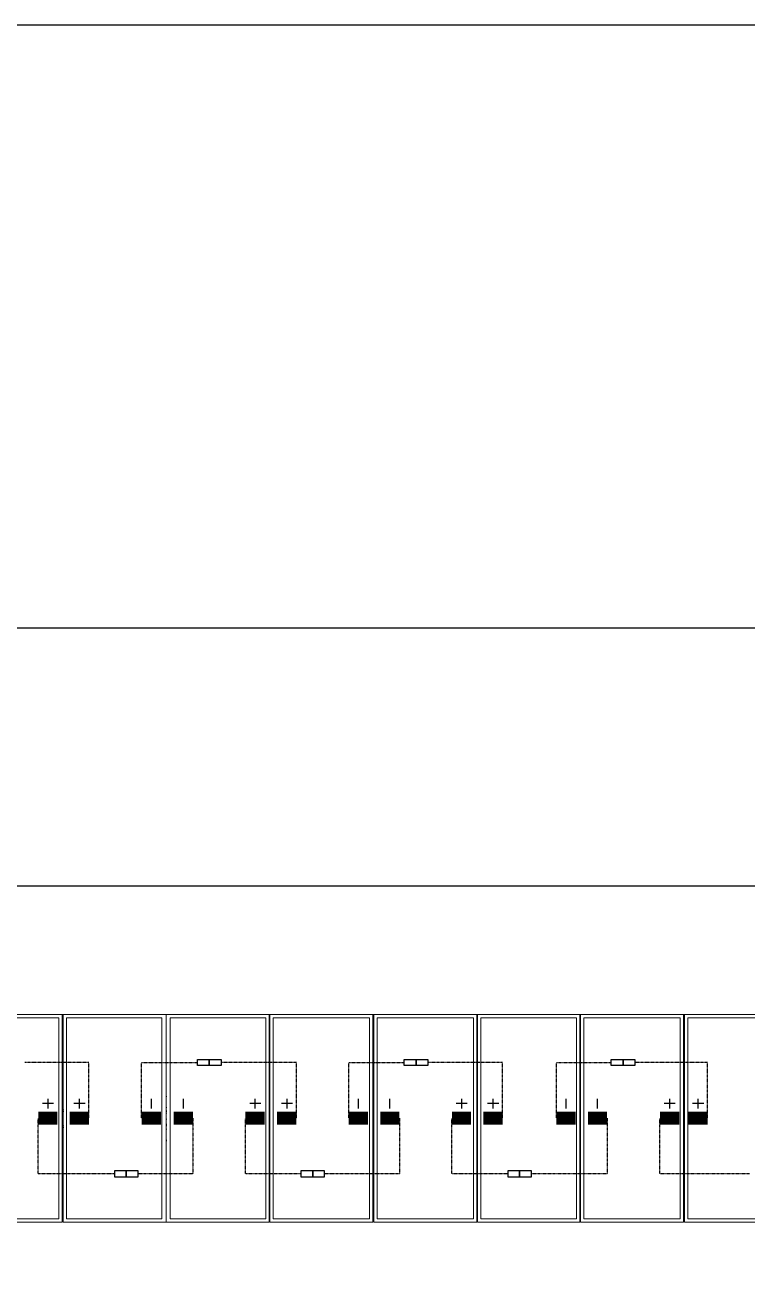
# Model space of a CAD drawing. Header units: feet. Extents: x -12372 to 90117, y -14865 to 4121.
# Drawn here: x 5059.5 to 5338.8, y 3641.5 to 4121 of the extents above; entities that cross this region are included whole.
import ezdxf

# ---------------------------------------------------------------- set-up
doc = ezdxf.new("R2010")
doc.units = ezdxf.units.FT
doc.header["$MEASUREMENT"] = 0
doc.linetypes.add('HIDDEN', pattern=[0.375, 0.25, -0.125])
for name, color, linetype in [('E-HARN-COMP', 8, 'Continuous'), ('E-TRNK-CABL-NEG', 6, 'HIDDEN'), ('E-TRUNK-CABLE-POS', 6, 'HIDDEN'), ('G-ANNO-TEXT', 1, 'Continuous'), ('Polarity-Text', 7, 'Continuous')]:
    doc.layers.add(name, color=color, linetype=linetype)

# ---------------------------------------------------------------- blocks, each defined once
blk = doc.blocks.new('A$C47dfd34d')
at = {"lineweight": 5}
for points in [[(4.1282, 0.4133), (4.1282, 0), (4.3332, 0), (4.3332, 0.4133)], [(4.3265, 0.4067), (4.3265, 0.0067), (4.1348, 0.0067), (4.1348, 0.4067)], [(4.3348, 0.4133), (4.3348, 0), (4.5398, 0), (4.5398, 0.4133)], [(4.3348, 0), (4.3348, 0.4133)], [(4.5315, 0.4067), (4.5315, 0.0067), (4.3415, 0.0067), (4.3415, 0.4067)], [(4.3415, 0.0067), (4.3415, 0.4067)], [(4.7448, 0.4133), (4.7448, 0), (4.5398, 0), (4.5398, 0.4133)], [(4.5481, 0.4067), (4.7381, 0.4067), (4.7381, 0.0067), (4.5481, 0.0067)], [(4.7465, 0.4133), (4.9515, 0.4133), (4.9515, 0), (4.7465, 0)], [(4.7531, 0.4067), (4.7531, 0.0067), (4.9448, 0.0067), (4.9448, 0.4067)], [(4.9531, 0.4133), (5.1581, 0.4133), (5.1581, 0), (4.9531, 0)], [(4.9598, 0.4067), (4.9598, 0.0067), (5.1515, 0.0067), (5.1515, 0.4067)], [(5.1598, 0), (5.3631, 0), (5.3631, 0.4133), (5.1598, 0.4133)], [(5.1665, 0.0067), (5.3564, 0.0067), (5.3564, 0.4067), (5.1665, 0.4067)], [(5.3648, 0.4133), (5.3648, 0), (5.5698, 0), (5.5698, 0.4133)], [(5.5631, 0.4067), (5.5631, 0.0067), (5.3714, 0.0067), (5.3714, 0.4067)], [(5.7764, 0.4133), (5.5714, 0.4133), (5.5714, 0), (5.7764, 0)], [(5.5781, 0.0067), (5.7698, 0.0067), (5.7698, 0.4067), (5.5781, 0.4067)], [(4.3348, 0.25), (4.3332, 0.25)], [(4.5415, 0.25), (4.5398, 0.25)], [(4.7465, 0.25), (4.7448, 0.25)], [(4.9531, 0.25), (4.9515, 0.25)], [(5.1598, 0.25), (5.1581, 0.25)], [(5.3648, 0.25), (5.3631, 0.25)], [(5.5714, 0.25), (5.5698, 0.25)], [(4.3332, 0.22), (4.3348, 0.22), (4.3332, 0.22), (4.3348, 0.22), (4.3348, 0.2217), (4.3332, 0.2217), (4.3348, 0.2217), (4.3348, 0.22)], [(4.3348, 0.2183), (4.3332, 0.2183), (4.3348, 0.2183), (4.3348, 0.22), (4.3365, 0.22), (4.3348, 0.22)], [(4.3348, 0.22), (4.3332, 0.22)], [(4.3348, 0.22), (4.3332, 0.22)], [(4.3332, 0.19), (4.3348, 0.1917), (4.3348, 0.1933), (4.3332, 0.1933), (4.3348, 0.1933), (4.3348, 0.1917)], [(4.3348, 0.1917), (4.3332, 0.1917)], [(4.3348, 0.1917), (4.3332, 0.1917)]]:
    blk.add_lwpolyline(points, close=True, dxfattribs=at)
for points in [[(5.9814, 0.4133), (4.1282, 0.4133)], [(4.3348, 0), (4.3348, 0.4133)], [(4.3415, 0.0067), (4.3415, 0.4067)], [(4.3332, 0.235), (4.3348, 0.2467), (4.3348, 0.2433)], [(4.3332, 0.2283), (4.3348, 0.2283)], [(4.3348, 0.225), (4.3348, 0.2233), (4.3348, 0.2217), (4.3332, 0.2217), (4.3348, 0.2217), (4.3348, 0.22), (4.3332, 0.22), (4.3348, 0.22), (4.3348, 0.2217), (4.3332, 0.2217)], [(4.3332, 0.2217), (4.3348, 0.2217), (4.3348, 0.2233)], [(4.3348, 0.225), (4.3348, 0.2233)], [(4.3348, 0.225), (4.3348, 0.2233), (4.3365, 0.2233)], [(4.3348, 0.2233), (4.3348, 0.2217)], [(4.3348, 0.2233), (4.3365, 0.2233)], [(4.3348, 0.2233), (4.3365, 0.2233)], [(4.5398, 0.235), (4.5398, 0.2467), (4.5398, 0.2433)], [(4.5398, 0.2283), (4.5415, 0.2283)], [(4.7448, 0.235), (4.7465, 0.2467), (4.7465, 0.2433)], [(4.7448, 0.2283), (4.7465, 0.2283)], [(4.9515, 0.235), (4.9531, 0.2467), (4.9531, 0.2433)], [(4.9515, 0.2283), (4.9531, 0.2283)], [(5.1581, 0.2467), (5.1581, 0.2433)], [(5.1598, 0.2467), (5.1581, 0.235)], [(5.1581, 0.2283), (5.1598, 0.2283)], [(5.3631, 0.235), (5.3648, 0.2467), (5.3648, 0.2433)], [(5.3631, 0.2283), (5.3648, 0.2283)], [(5.5698, 0.235), (5.5714, 0.2467), (5.5714, 0.2433)], [(5.5698, 0.2283), (5.5714, 0.2283)], [(4.3348, 0.2217), (4.3332, 0.2217)], [(4.3332, 0.2217), (4.3332, 0.2217)], [(4.3332, 0.2183), (4.3348, 0.2183), (4.3348, 0.1933), (4.3332, 0.1933), (4.3348, 0.1933), (4.3348, 0.1917), (4.3332, 0.19), (4.3348, 0.19), (4.3348, 0.1917), (4.3332, 0.1917), (4.3332, 0.22)], [(4.3332, 0.2183), (4.3332, 0.2183)], [(4.3348, 0.2183), (4.3348, 0.1933), (4.3332, 0.1933), (4.3348, 0.1933), (4.3332, 0.1933)], [(4.3332, 0.2183), (4.3332, 0.2183)], [(4.3348, 0.2167), (4.3332, 0.2167), (4.3348, 0.2183)], [(4.3332, 0.2067), (4.3348, 0.2083)], [(4.3348, 0.205), (4.3332, 0.205)], [(4.3348, 0.2217), (4.3348, 0.2217)], [(4.3348, 0.2183), (4.3348, 0.2183)], [(4.3348, 0.1933), (4.3348, 0.2183)], [(4.5398, 0.2217), (4.5415, 0.2217)], [(4.5398, 0.22), (4.5415, 0.22)], [(4.5398, 0.2183), (4.5398, 0.2167), (4.5415, 0.2167)], [(4.5398, 0.2067), (4.5398, 0.2083)], [(4.5398, 0.205), (4.5415, 0.205)], [(4.7465, 0.2217), (4.7448, 0.2217)], [(4.7448, 0.22), (4.7465, 0.22)], [(4.7465, 0.2167), (4.7448, 0.2167), (4.7465, 0.2183)], [(4.7448, 0.2067), (4.7465, 0.2083)], [(4.7465, 0.205), (4.7448, 0.205)], [(4.9531, 0.2217), (4.9515, 0.2217)], [(4.9515, 0.22), (4.9531, 0.22)], [(4.9531, 0.2167), (4.9515, 0.2167), (4.9531, 0.2183)], [(4.9515, 0.2067), (4.9531, 0.2083)], [(4.9531, 0.205), (4.9515, 0.205)], [(5.1598, 0.2217), (5.1581, 0.2217)], [(5.1581, 0.22), (5.1598, 0.22)], [(5.1598, 0.2167), (5.1581, 0.2167), (5.1598, 0.2183)], [(5.1581, 0.2067), (5.1581, 0.2083)], [(5.1598, 0.205), (5.1581, 0.205)], [(5.3648, 0.2217), (5.3631, 0.2217)], [(5.3631, 0.22), (5.3648, 0.22)], [(5.3648, 0.2167), (5.3631, 0.2167), (5.3648, 0.2183)], [(5.3631, 0.2067), (5.3648, 0.2083)], [(5.3648, 0.205), (5.3631, 0.205)], [(5.5714, 0.2217), (5.5698, 0.2217)], [(5.5698, 0.22), (5.5714, 0.22)], [(5.5714, 0.2167), (5.5698, 0.2167), (5.5714, 0.2183)], [(5.5698, 0.2067), (5.5714, 0.2083)], [(5.5714, 0.205), (5.5698, 0.205)], [(4.3332, 0.195), (4.3348, 0.195)], [(4.3332, 0.1933), (4.3332, 0.1933)], [(4.3332, 0.1917), (4.3348, 0.1917)], [(4.3332, 0.1917), (4.3348, 0.1917)], [(4.3332, 0.19), (4.3332, 0.19)], [(4.3348, 0.1883), (4.3348, 0.19), (4.3332, 0.19), (4.3348, 0.19), (4.3348, 0.1883), (4.3348, 0.1867)], [(4.3332, 0.19), (4.3332, 0.19)], [(4.3348, 0.185), (4.3332, 0.185)], [(4.3332, 0.1783), (4.3348, 0.1667)], [(4.3348, 0.1933), (4.3348, 0.1933)], [(4.3348, 0.1917), (4.3348, 0.1933)], [(4.3348, 0.1917), (4.3365, 0.1917)], [(4.3348, 0.1917), (4.3365, 0.1917)], [(4.3348, 0.19), (4.3348, 0.1917)], [(4.3348, 0.19), (4.3348, 0.1883)], [(4.3348, 0.19), (4.3348, 0.19)], [(4.3348, 0.1883), (4.3348, 0.1867)], [(4.3348, 0.1883), (4.3348, 0.1867)], [(4.3348, 0.1883), (4.3365, 0.1883)], [(4.5398, 0.195), (4.5415, 0.195)], [(4.5398, 0.1933), (4.5415, 0.1933)], [(4.5398, 0.1917), (4.5415, 0.1917)], [(4.5398, 0.185), (4.5415, 0.185)], [(4.5398, 0.1783), (4.5398, 0.1667)], [(4.7448, 0.195), (4.7465, 0.195)], [(4.7465, 0.1933), (4.7448, 0.1933)], [(4.7448, 0.1917), (4.7465, 0.1917)], [(4.7465, 0.185), (4.7448, 0.185)], [(4.7448, 0.1783), (4.7465, 0.1667)], [(4.9515, 0.195), (4.9531, 0.195)], [(4.9531, 0.1933), (4.9515, 0.1933)], [(4.9515, 0.1917), (4.9531, 0.1917)], [(4.9531, 0.185), (4.9515, 0.185)], [(4.9515, 0.1783), (4.9531, 0.1667)], [(5.1581, 0.195), (5.1598, 0.195)], [(5.1598, 0.1933), (5.1581, 0.1933)], [(5.1581, 0.1917), (5.1598, 0.1917)], [(5.1598, 0.185), (5.1581, 0.185)], [(5.1581, 0.1783), (5.1598, 0.1667)], [(5.3631, 0.195), (5.3648, 0.195)], [(5.3648, 0.1933), (5.3631, 0.1933)], [(5.3631, 0.1917), (5.3648, 0.1917)], [(5.3648, 0.185), (5.3631, 0.185)], [(5.3631, 0.1783), (5.3648, 0.1667)], [(5.5698, 0.195), (5.5714, 0.195)], [(5.5714, 0.1933), (5.5698, 0.1933)], [(5.5698, 0.1917), (5.5714, 0.1917)], [(5.5714, 0.185), (5.5698, 0.185)], [(5.5698, 0.1783), (5.5714, 0.1667)], [(4.3332, 0.1633), (4.3348, 0.1633)], [(4.3332, 0.1617), (4.3348, 0.1617)], [(4.3348, 0.1683), (4.3348, 0.165)], [(4.3348, 0.165), (4.3348, 0.165)], [(4.5398, 0.1683), (4.5398, 0.165)], [(4.5398, 0.165), (4.5398, 0.165)], [(4.5398, 0.1633), (4.5415, 0.1633)], [(4.5398, 0.1617), (4.5415, 0.1617)], [(4.7448, 0.1633), (4.7465, 0.1633)], [(4.7448, 0.1617), (4.7465, 0.1617)], [(4.7465, 0.1683), (4.7465, 0.165)], [(4.7465, 0.165), (4.7465, 0.165)], [(4.9515, 0.1633), (4.9531, 0.1633)], [(4.9515, 0.1617), (4.9531, 0.1617)], [(4.9531, 0.1683), (4.9531, 0.165)], [(4.9531, 0.165), (4.9531, 0.165)], [(5.1581, 0.1683), (5.1581, 0.165)], [(5.1581, 0.165), (5.1581, 0.165)], [(5.1581, 0.1633), (5.1598, 0.1633)], [(5.1581, 0.1617), (5.1598, 0.1617)], [(5.3631, 0.1633), (5.3648, 0.1633)], [(5.3631, 0.1617), (5.3648, 0.1617)], [(5.3648, 0.1683), (5.3648, 0.165)], [(5.3648, 0.165), (5.3648, 0.165)], [(5.5698, 0.1633), (5.5714, 0.1633)], [(5.5698, 0.1617), (5.5714, 0.1617)], [(5.5714, 0.1683), (5.5714, 0.165)], [(5.5714, 0.165), (5.5714, 0.165)]]:
    blk.add_lwpolyline(points, dxfattribs=at)

msp = doc.modelspace()

# ---------------------------------------------------------------- linework, layer by layer
msp.add_lwpolyline([(4102.45, 4121.03), (8204.9, 4121.03), (8204.9, 669.44), (4102.45, 669.44)], close=True)
at = {"layer": 'E-HARN-COMP'}
for points in [[(5130.8, 3720.63), (5130.8, 3718.31), (5126.23, 3718.31), (5126.23, 3720.63)], [(5135.36, 3720.63), (5135.36, 3718.31), (5130.8, 3718.31), (5130.8, 3720.63)], [(5210.8, 3720.63), (5210.8, 3718.31), (5206.23, 3718.31), (5206.23, 3720.63)], [(5215.36, 3720.63), (5215.36, 3718.31), (5210.8, 3718.31), (5210.8, 3720.63)], [(5290.8, 3720.63), (5290.8, 3718.31), (5286.23, 3718.31), (5286.23, 3720.63)], [(5295.36, 3720.63), (5295.36, 3718.31), (5290.8, 3718.31), (5290.8, 3720.63)], [(5098.7, 3675.24), (5098.7, 3677.56), (5094.14, 3677.56), (5094.14, 3675.24)], [(5103.26, 3675.24), (5103.26, 3677.56), (5098.7, 3677.56), (5098.7, 3675.24)], [(5170.8, 3675.24), (5170.8, 3677.56), (5166.24, 3677.56), (5166.24, 3675.24)], [(5175.36, 3675.24), (5175.36, 3677.56), (5170.8, 3677.56), (5170.8, 3675.24)], [(5250.8, 3675.24), (5250.8, 3677.56), (5246.24, 3677.56), (5246.24, 3675.24)], [(5255.36, 3675.24), (5255.36, 3677.56), (5250.8, 3677.56), (5250.8, 3675.24)]]:
    msp.add_lwpolyline(points, close=True, dxfattribs=at)
at = {"layer": 'E-HARN-COMP', "const_width": 5}
for points in [[(5064.66, 3697.94), (5072.12, 3697.94)], [(5084.26, 3697.94), (5076.81, 3697.94)], [(5104.67, 3697.94), (5112.12, 3697.94)], [(5124.51, 3697.94), (5117.05, 3697.94)], [(5144.76, 3697.94), (5152.22, 3697.94)], [(5164.51, 3697.94), (5157.06, 3697.94)], [(5184.77, 3697.94), (5192.22, 3697.94)], [(5204.36, 3697.94), (5196.9, 3697.94)], [(5224.61, 3697.94), (5232.07, 3697.94)], [(5244.21, 3697.94), (5236.76, 3697.94)], [(5265.07, 3697.94), (5272.53, 3697.94)], [(5284.66, 3697.94), (5277.21, 3697.94)], [(5305.07, 3697.94), (5312.52, 3697.94)], [(5323.49, 3697.94), (5316.04, 3697.94)]]:
    msp.add_lwpolyline(points, dxfattribs=at)
at = {"layer": 'E-TRNK-CABL-NEG', "ltscale": 0.1}
for points in [[(5104.67, 3697.94), (5104.67, 3719.47), (5126.23, 3719.47)], [(5184.77, 3697.94), (5184.77, 3719.47), (5206.24, 3719.47)], [(5265.08, 3697.94), (5265.08, 3719.47), (5286.24, 3719.47)], [(5124.51, 3697.94), (5124.51, 3676.4), (5103.26, 3676.4)], [(5204.36, 3697.94), (5204.36, 3676.4), (5175.36, 3676.4)], [(5284.66, 3697.94), (5284.66, 3676.4), (5255.36, 3676.4)]]:
    msp.add_lwpolyline(points, dxfattribs=at)
at = {"layer": 'E-TRUNK-CABLE-POS', "ltscale": 0.1}
for points in [[(5084.26, 3697.94), (5084.26, 3719.47), (5059.49, 3719.47)], [(5164.51, 3697.94), (5164.51, 3719.47), (5135.36, 3719.47)], [(5244.21, 3697.94), (5244.21, 3719.47), (5215.36, 3719.47)], [(5323.49, 3697.94), (5323.49, 3719.47), (5295.36, 3719.47)], [(5094.13, 3676.4), (5064.66, 3676.4), (5064.66, 3697.94)], [(5166.24, 3676.4), (5144.77, 3676.4), (5144.77, 3697.94)], [(5246.24, 3676.4), (5224.62, 3676.4), (5224.62, 3697.94)], [(5339.68, 3676.4), (5305.07, 3676.4), (5305.07, 3697.94)]]:
    msp.add_lwpolyline(points, dxfattribs=at)
at = {"layer": 'G-ANNO-TEXT', "flags": 128}
for points in [[(4411.66, 3874.09, -0.298343), (4430.17, 3887.73), (6079.1, 3887.73, 0.298343), (6097.6, 3901.38, 0.298343), (6116.11, 3887.73), (8035.71, 3887.73, -0.298343), (8054.22, 3874.09)], [(4411.66, 3774.22, -0.298343), (4430.17, 3787.87), (4922.32, 3787.87, 0.298343), (4940.83, 3801.52, 0.298343), (4959.33, 3787.87), (5491.47, 3787.87, -0.298343), (5509.98, 3774.22)]]:
    msp.add_lwpolyline(points, format="xyb", dxfattribs=at)
at = {"layer": 'Polarity-Text'}
for p, q in [((5070.63, 3703.59), (5066.36, 3703.59)), ((5068.35, 3705.4), (5068.35, 3701.78)), ((5082.77, 3703.59), (5078.5, 3703.59)), ((5080.5, 3705.4), (5080.5, 3701.78)), ((5108.32, 3705.4), (5108.32, 3701.78)), ((5120.71, 3705.4), (5120.71, 3701.78)), ((5150.73, 3703.59), (5146.46, 3703.59)), ((5148.46, 3705.4), (5148.46, 3701.78)), ((5163.02, 3703.59), (5158.75, 3703.59)), ((5160.75, 3705.4), (5160.75, 3701.78)), ((5188.42, 3705.4), (5188.42, 3701.78)), ((5200.55, 3705.4), (5200.55, 3701.78)), ((5230.58, 3703.59), (5226.31, 3703.59)), ((5228.3, 3705.4), (5228.3, 3701.78)), ((5242.72, 3703.59), (5238.45, 3703.59)), ((5240.45, 3705.4), (5240.45, 3701.78)), ((5268.72, 3705.4), (5268.72, 3701.78)), ((5280.86, 3705.4), (5280.86, 3701.78)), ((5311.03, 3703.59), (5306.76, 3703.59)), ((5308.76, 3705.4), (5308.76, 3701.78)), ((5322.01, 3703.59), (5317.73, 3703.59)), ((5319.73, 3705.4), (5319.73, 3701.78))]:
    msp.add_line(p, q, dxfattribs=at)

# ---------------------------------------------------------------- block references
at = {"xscale": 194.318304, "yscale": 194.318304, "zscale": 194.318304}
msp.add_blockref('A$C47dfd34d', (4231.93, 3657.78), dxfattribs=at)

doc.saveas('drawing.dxf')
